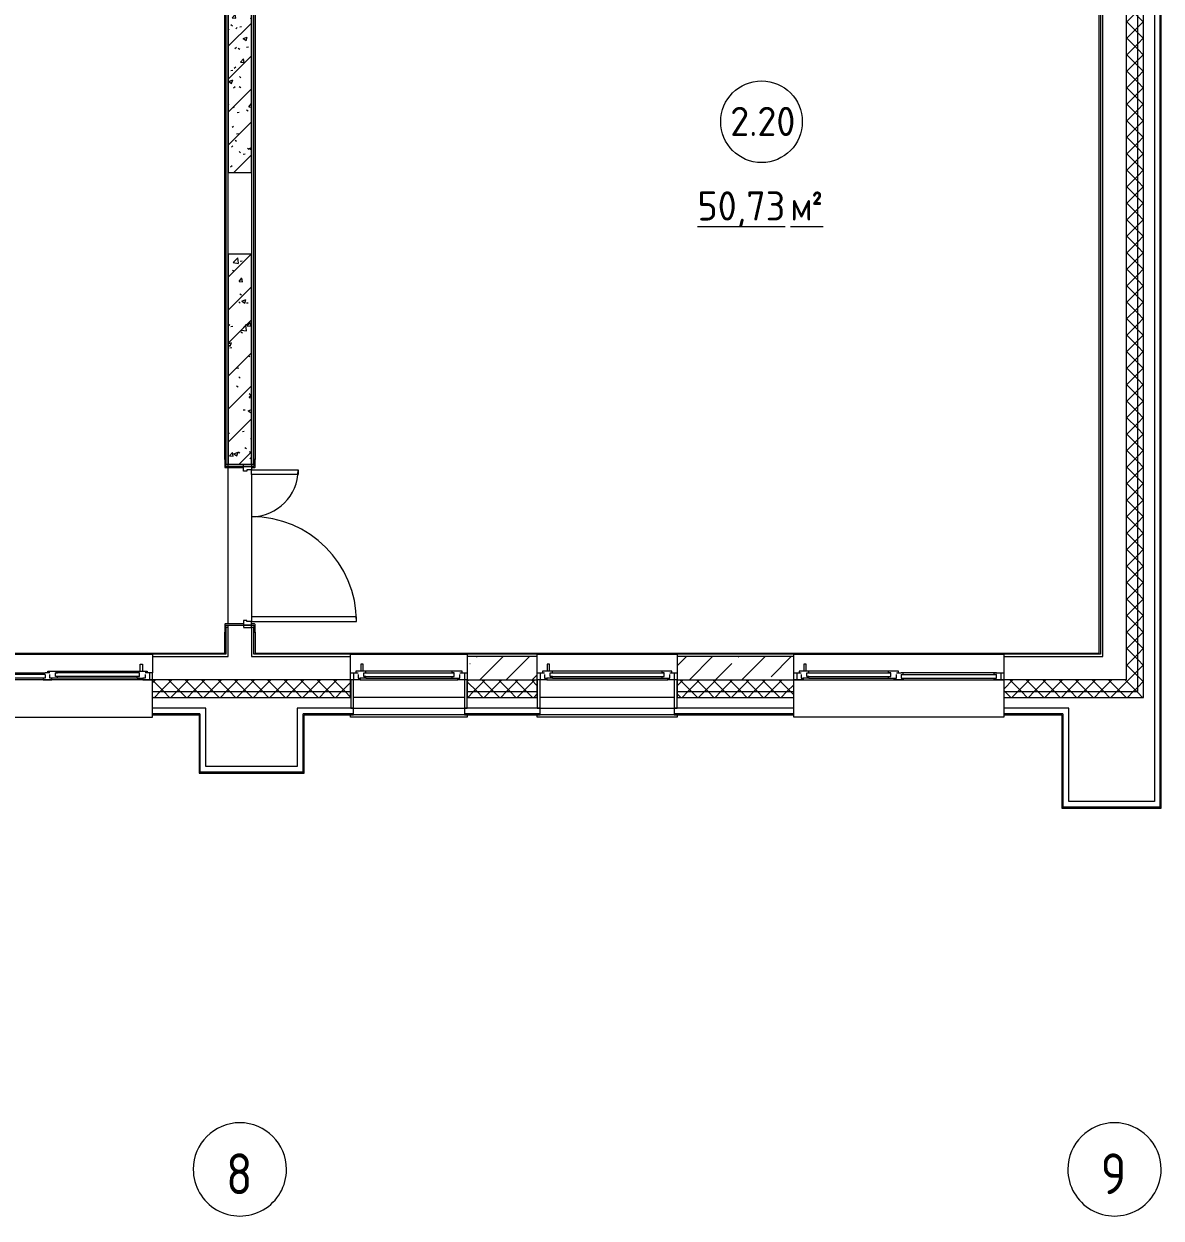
# Model space of a CAD drawing. Header units: millimetres. Extents: x -584918 to 2941280, y 3000189 to 4229862.
# Drawn here: x -425508 to -415756, y 3836495 to 3846735 of the extents above; entities that cross this region are included whole.
import ezdxf

# ---------------------------------------------------------------- set-up
doc = ezdxf.new("R2010")
doc.units = ezdxf.units.MM
doc.linetypes.add('ASVP_Невидимые', pattern=[5, 3, -2])
for name, color, linetype, lineweight in [('_ Окна', 7, 'Continuous', 0), ('Двери', 7, 'Continuous', 0), ('Марки помещений', 7, 'Continuous', 0), ('Обобщенные модели', 7, 'Continuous', 0), ('Окна', 7, 'Continuous', 0), ('Оси', 7, 'Continuous', 0), ('Перекрытие', 7, 'Continuous', 0), ('Стены', 7, 'Continuous', 0), ('Стены внутренние', 7, 'Continuous', 0), ('Стены наружные', 7, 'Continuous', 0), ('Стены несущие', 7, 'Continuous', 0), ('Стены отделка', 7, 'Continuous', 0), ('Стены перегородки', 7, 'Continuous', 0), ('Стены разрез', 7, 'Continuous', 0), ('Стены штриховка', 7, 'Continuous', 0)]:
    doc.layers.add(name, color=color, linetype=linetype, lineweight=lineweight)
doc.styles.add('GOST Common', font='', dxfattribs={"width": 0.9, "height": 700})
doc.styles.add('GOST Common_2', font='', dxfattribs={"height": 500})
doc.styles.add('GOST Common_3', font='', dxfattribs={"width": 0.9, "height": 500})
doc.styles.get('GOST Common').set_extended_font_data('GOST Common')
doc.styles.get('GOST Common_2').set_extended_font_data('GOST Common')
doc.styles.get('GOST Common_3').set_extended_font_data('GOST Common')
pattern_1 = [(45, (-445536.98, 3844560.27), (-141.4214, 141.4214), [])]
pattern_2 = [(50, (-445536.98, 3844560.27), (364.368, -31.8783), [38.1, -419.1]), (355, (-445536.98, 3844560.27), (-70.486, 382.113), [30.48, -335.28]), (100.451, (-445506.6, 3844557.6), (293.885, 350.2334), [32.38, -356.18]), (46.184, (-445537, 3844661.87), (542.1585, -84.086), [57.15, -628.65]), (96.636, (-445491.8, 3844654.86), (474.805, 494.855), [48.57, -534.27]), (351.184, (-445537, 3844661.87), (474.81, 494.85), [45.72, -502.92]), (21, (-445486.18, 3844636.47), (303.2285, -204.5305), [38.1, -419.1]), (326, (-445486.18, 3844636.47), (123.604, 368.376), [30.48, -335.28]), (71.451, (-445460.9, 3844619.42), (426.834, 163.843), [32.38, -356.18]), (37.5, (-445536.98, 3844560.27), (6.17665, 169.11015), [16.764, -314.452, 16.764, -323.596, -336.55]), (37.5, (-445536.98, 3844560.27), (6.17665, 169.11015), [-671.576, 16.764, -319.786]), (7.5, (-445536.98, 3844560.27), (133.6389, 200.3615), [16.764, -177.292, 16.764, -306.832, -128.27]), (7.5, (-445536.98, 3844560.27), (133.6389, 200.3615), [-517.652, 16.764, -111.506]), (327.5, (-445650.27, 3844560.27), (271.1818, -11.4584), [16.764, -110.236, 16.764, -379.476, -525.78]), (327.5, (-445650.27, 3844560.27), (271.1818, -11.4584), [-523.24, 16.764, -509.016]), (317.5, (-445701.07, 3844560.27), (296.2585, 50.8528), [16.764, -148.336, 16.764, -246.38, -373.38]), (317.5, (-445701.07, 3844560.27), (296.2585, 50.8528), [-428.244, 16.764, -356.616])]
pattern_3 = [(45, (-445536.98, 3844560.27), (-70.71068, 70.71068), []), (135, (-445536.98, 3844560.27), (-70.71068, -70.71068), [])]

# ---------------------------------------------------------------- blocks, each defined once
blk = doc.blocks.new('ASVP_ДверьДеревянная_2 полотна - Межкомнатная 1300х2000h_полотна_ Г Л _1220 в свету_-7189999-АР Этаж 02')
at = {"layer": 'Двери', "lineweight": 18}
for p, q in [((650, 1000), (610, 1000)), ((610, 1000), (610, 100)), ((650, 100), (650, 1000)), ((-650, 500), (-610, 500)), ((-650, 100), (-650, 500)), ((-610, 500), (-610, 100)), ((-680, 100), (-650, 100)), ((-680, 30), (-680, 100)), ((-640, 30), (-680, 30)), ((-610, 100), (-650, 100)), ((-650, 100), (-650, 60)), ((-650, 60), (-640, 60)), ((-640, 60), (-640, 30)), ((610, 100), (650, 100)), ((650, 60), (640, 60)), ((640, 60), (640, 30)), ((640, 30), (680, 30)), ((680, 100), (650, 100)), ((650, 100), (650, 60)), ((680, 30), (680, 100))]:
    blk.add_line(p, q, dxfattribs=at)
at = {"layer": 'Двери', "linetype": 'ASVP_Невидимые', "lineweight": 18}
for p, q in [((-700, 100), (-680, 100)), ((-700, 30), (-700, 100)), ((-680, 30), (-700, 30)), ((-680, 100), (-680, 30)), ((700, 100), (680, 100)), ((680, 100), (680, 30)), ((680, 30), (700, 30)), ((700, 30), (700, 100))]:
    blk.add_line(p, q, dxfattribs=at)
at = {"layer": 'Двери'}
for centre, radius, start, end in [((650, 100), 900, 90, 180), ((-650, 100), 400, 360, 90)]:
    blk.add_arc(centre, radius, start, end, dxfattribs=at)
blk = doc.blocks.new('ASVP_НАЛИЧНИК МДФ_Двери - Наличник дверной МДФ-7405303-АР Этаж 02')
at = {"layer": 'Обобщенные модели'}
for p, q in [((-680, 150), (-680, -1)), ((-670, -5), (-670, 150)), ((670, 150), (670, -5)), ((680, -1), (680, 150)), ((-681, 0), (-740, 0)), ((-740, 0), (-740, -5)), ((-681, -1), (-681, 0)), ((740, 0), (681, 0)), ((681, 0), (681, -1)), ((740, -5), (740, 0)), ((-735, -10), (-675, -10)), ((-680, -1), (-681, -1)), ((675, -10), (735, -10)), ((681, -1), (680, -1))]:
    blk.add_line(p, q, dxfattribs=at)
for centre, start, end in [((-735, -5), 180, 270), ((-675, -5), 270, 360), ((675, -5), 180, 270), ((735, -5), 270, 360)]:
    blk.add_arc(centre, 5, start, end, dxfattribs=at)
blk = doc.blocks.new('ASVP_НАЛИЧНИК МДФ_Двери - Наличник дверной МДФ-7488626-АР Этаж 02')
at = {"layer": 'Обобщенные модели'}
for p, q in [((-681, 0), (-740, 0)), ((-740, 0), (-740, -5)), ((-681, -1), (-681, 0)), ((-680, 20), (-680, -1)), ((-670, -5), (-670, 20)), ((670, 20), (670, -5)), ((680, -1), (680, 20)), ((740, 0), (681, 0)), ((681, 0), (681, -1)), ((740, -5), (740, 0)), ((-735, -10), (-675, -10)), ((-680, -1), (-681, -1)), ((675, -10), (735, -10)), ((681, -1), (680, -1))]:
    blk.add_line(p, q, dxfattribs=at)
for centre, start, end in [((-735, -5), 180, 270), ((-675, -5), 270, 360), ((675, -5), 180, 270), ((735, -5), 270, 360)]:
    blk.add_arc(centre, 5, start, end, dxfattribs=at)
blk = doc.blocks.new('Окно_ПВХ_1Створка_1Фрамуга-верх - ОП_2100_h_х950_1ст1фр- желтый-7962712-АР Этаж 02')
at = {"layer": '_ Окна'}
for p, q in [((-500, -40), (-437, -40)), ((-500, -100), (-500, -40)), ((-419, -100), (-500, -100)), ((-475, -40), (-475, -100)), ((-455, -26), (-455, -40)), ((-370, -26), (-455, -26)), ((-437, -54), (-437, -86)), ((-437, -86), (-419, -86)), ((-419, -86), (-419, -100)), ((-370, -86), (-419, -86)), ((-388, -40), (-370, -40)), ((-388, -72), (-388, -40)), ((-388, -40), (388, -40)), ((-370, -72), (-388, -72)), ((-388, -72), (388, -72)), ((-370, -40), (-370, -26)), ((-370, -86), (-370, -72)), ((455, -26), (370, -26)), ((370, -40), (370, -26)), ((388, -40), (370, -40)), ((370, -72), (388, -72)), ((370, -86), (370, -72)), ((370, -86), (419, -86)), ((388, -72), (388, -40)), ((419, -86), (437, -86)), ((419, -100), (419, -86)), ((500, -100), (419, -100)), ((437, -40), (500, -40)), ((437, -86), (437, -54)), ((455, -40), (455, -26)), ((475, -40), (475, -100)), ((500, -40), (500, -100))]:
    blk.add_line(p, q, dxfattribs=at)
at = {"layer": 'Окна'}
for p, q in [((-394, 34), (-414, 34)), ((-414, 34), (-414, -26)), ((-394, -26), (-394, 34)), ((-419, -100), (419, -100)), ((370, -26), (-370, -26)), ((-370, -86), (370, -86)), ((-500, -420), (-500, -400)), ((500, -400), (500, -420)), ((500, -420), (-500, -420))]:
    blk.add_line(p, q, dxfattribs=at)
blk = doc.blocks.new('Окно_ПВХ_1Створка_1Фрамуга-верх - ОП_2100_h_х1150_1ст1фр_ желтый-7962713-АР Этаж 02')
at = {"layer": '_ Окна'}
for p, q in [((-600, -40), (-537, -40)), ((-600, -100), (-600, -40)), ((-519, -100), (-600, -100)), ((-575, -40), (-575, -100)), ((-555, -26), (-555, -40)), ((-470, -26), (-555, -26)), ((-537, -54), (-537, -86)), ((-537, -86), (-519, -86)), ((-519, -86), (-519, -100)), ((-470, -86), (-519, -86)), ((-488, -40), (-470, -40)), ((-488, -72), (-488, -40)), ((-488, -40), (488, -40)), ((-470, -72), (-488, -72)), ((-488, -72), (488, -72)), ((-470, -40), (-470, -26)), ((-470, -86), (-470, -72)), ((555, -26), (470, -26)), ((470, -40), (470, -26)), ((488, -40), (470, -40)), ((470, -72), (488, -72)), ((470, -86), (470, -72)), ((470, -86), (519, -86)), ((488, -72), (488, -40)), ((519, -86), (537, -86)), ((519, -100), (519, -86)), ((600, -100), (519, -100)), ((537, -40), (600, -40)), ((537, -86), (537, -54)), ((555, -40), (555, -26)), ((575, -40), (575, -100)), ((600, -40), (600, -100))]:
    blk.add_line(p, q, dxfattribs=at)
at = {"layer": 'Окна'}
for p, q in [((-494, 34), (-514, 34)), ((-514, 34), (-514, -26)), ((-494, -26), (-494, 34)), ((-519, -100), (519, -100)), ((470, -26), (-470, -26)), ((-470, -86), (470, -86)), ((-600, -420), (-600, -400)), ((600, -400), (600, -420)), ((600, -420), (-600, -420))]:
    blk.add_line(p, q, dxfattribs=at)
blk = doc.blocks.new('Окно_ПВХ_2Створки_1Фрамуга-верх - ОП_2100_h_х1750_2ст1фр_желтый-7962716-АР Этаж 02')
at = {"layer": '_ Окна'}
for p, q in [((-819, 100), (-900, 100)), ((-900, 100), (-900, 40)), ((-900, 40), (-837, 40)), ((-875, 40), (-875, 100)), ((-855, 26), (-855, 40)), ((-770, 26), (-855, 26)), ((-837, 54), (-837, 86)), ((-837, 86), (-819, 86)), ((-819, 86), (-819, 100)), ((-770, 86), (-819, 86)), ((-788, 72), (-788, 40)), ((-770, 72), (-788, 72)), ((-788, 72), (-69, 72)), ((-788, 40), (-770, 40)), ((-788, 40), (-69, 40)), ((-770, 86), (-770, 72)), ((-770, 40), (-770, 26)), ((-87, 86), (-87, 72)), ((-87, 86), (-38, 86)), ((-87, 72), (-69, 72)), ((-87, 40), (-87, 26)), ((-69, 40), (-87, 40)), ((-2, 26), (-87, 26)), ((-69, 72), (-69, 40)), ((38, 100), (-38, 100)), ((-38, 100), (-38, 86)), ((-38, 86), (-20, 86)), ((-20, 86), (-20, 54)), ((-20, 40), (20, 40)), ((-2, 40), (-2, 26)), ((20, 54), (20, 86)), ((20, 86), (38, 86)), ((20, 54), (837, 54)), ((20, 54), (38, 54)), ((38, 40), (20, 40)), ((38, 86), (38, 100)), ((38, 86), (819, 86)), ((38, 54), (38, 40)), ((819, 100), (819, 86)), ((900, 100), (819, 100)), ((819, 86), (837, 86)), ((819, 54), (819, 40)), ((837, 54), (819, 54)), ((837, 40), (819, 40)), ((837, 86), (837, 54)), ((837, 40), (900, 40)), ((875, 40), (875, 100)), ((900, 40), (900, 100))]:
    blk.add_line(p, q, dxfattribs=at)
at = {"layer": 'Окна'}
for p, q in [((900, 420), (-900, 420)), ((-900, 420), (-900, 100)), ((900, 100), (900, 420)), ((-900, 100), (900, 100)), ((-814, -34), (-814, 26)), ((-794, 26), (-794, -34)), ((-770, 86), (-87, 86)), ((-87, 26), (-770, 26)), ((819, 40), (38, 40)), ((-794, -34), (-814, -34))]:
    blk.add_line(p, q, dxfattribs=at)
blk = doc.blocks.new('Окно_ПВХ_2Створки_1Фрамуга-верх - ОП_2100_h_х1750_2ст1фр_желтый-7962714-АР Этаж 02')
at = {"layer": '_ Окна'}
for p, q in [((-900, -40), (-837, -40)), ((-900, -100), (-900, -40)), ((-819, -100), (-900, -100)), ((-875, -40), (-875, -100)), ((-855, -26), (-855, -40)), ((-770, -26), (-855, -26)), ((-837, -54), (-837, -86)), ((-837, -86), (-819, -86)), ((-819, -86), (-819, -100)), ((-770, -86), (-819, -86)), ((-788, -40), (-770, -40)), ((-788, -72), (-788, -40)), ((-788, -40), (-69, -40)), ((-770, -72), (-788, -72)), ((-788, -72), (-69, -72)), ((-770, -40), (-770, -26)), ((-770, -86), (-770, -72)), ((-2, -26), (-87, -26)), ((-87, -40), (-87, -26)), ((-69, -40), (-87, -40)), ((-87, -72), (-69, -72)), ((-87, -86), (-87, -72)), ((-87, -86), (-38, -86)), ((-69, -72), (-69, -40)), ((-38, -86), (-20, -86)), ((-38, -100), (-38, -86)), ((38, -100), (-38, -100)), ((-20, -40), (20, -40)), ((-20, -86), (-20, -54)), ((-2, -40), (-2, -26)), ((38, -40), (20, -40)), ((20, -54), (20, -86)), ((20, -54), (837, -54)), ((20, -54), (38, -54)), ((20, -86), (38, -86)), ((38, -54), (38, -40)), ((38, -86), (38, -100)), ((38, -86), (819, -86)), ((837, -40), (819, -40)), ((819, -54), (819, -40)), ((837, -54), (819, -54)), ((819, -86), (837, -86)), ((819, -100), (819, -86)), ((900, -100), (819, -100)), ((837, -40), (900, -40)), ((837, -86), (837, -54)), ((875, -40), (875, -100)), ((900, -40), (900, -100))]:
    blk.add_line(p, q, dxfattribs=at)
at = {"layer": 'Окна'}
for p, q in [((-794, 34), (-814, 34)), ((-814, 34), (-814, -26)), ((-794, -26), (-794, 34)), ((-900, -100), (900, -100)), ((-900, -420), (-900, -100)), ((-87, -26), (-770, -26)), ((-770, -86), (-87, -86)), ((819, -40), (38, -40)), ((900, -100), (900, -420)), ((900, -420), (-900, -420))]:
    blk.add_line(p, q, dxfattribs=at)
blk = doc.blocks.new('Стены 32 - Стены 10-7694654-АР Этаж 02')
at = {"layer": 'Стены разрез'}
for p, q in [((24231, -3451), (24231, -3693)), ((24256, -3693), (24256, -3451)), ((25406, -3451), (25406, -3693)), ((25431, -3693), (25431, -3451)), ((24231, -3693), (24256, -3693)), ((25406, -3693), (25431, -3693))]:
    blk.add_line(p, q, dxfattribs=at)
blk = doc.blocks.new('Стены 33 - Стены 10-7694671-АР Этаж 02')
at = {"layer": 'Стены разрез'}
for p, q in [((24056, -3451), (24056, -3693)), ((24081, -3693), (24081, -3451)), ((25031, -3451), (25031, -3693)), ((25056, -3693), (25056, -3451)), ((24056, -3693), (24081, -3693)), ((25031, -3693), (25056, -3693))]:
    blk.add_line(p, q, dxfattribs=at)
blk = doc.blocks.new('Ось сетки - Круг_Ø8 мм-6577-АР Этаж 02')
at = {"layer": 'Оси'}
for start, end in [(360, 180), (180, 360)]:
    blk.add_arc((0, 0), 4, start, end, dxfattribs=at)
blk = doc.blocks.new('ASVP_Марка_Помещение_ДваЗначения - Номер Площадь-685795-АР Этаж 02')
at = {"layer": 'Марки помещений'}
blk.add_circle((0, 0), 3.5, dxfattribs=at)

msp = doc.modelspace()

# ---------------------------------------------------------------- hatches: boundary and pattern name
at = {"layer": 'Стены внутренние'}
h = msp.add_hatch(dxfattribs=at)
h.set_pattern_fill('FP_1', color=256, style=0, pattern_type=2)
h.set_pattern_definition(pattern_1)
h.paths.add_polyline_path([(-423556.082, 3845459.598), (-423556.082, 3847909.598), (-423756.082, 3847909.598), (-423756.082, 3845459.598)])
h = msp.add_hatch(dxfattribs=at)
h.set_pattern_fill('FP_2', color=256, style=0, pattern_type=2)
h.set_pattern_definition(pattern_2)
h.paths.add_polyline_path([(-423556.082, 3845459.598), (-423556.082, 3847909.598), (-423756.082, 3847909.598), (-423756.082, 3845459.598)])
h = msp.add_hatch(dxfattribs=at)
h.set_pattern_fill('FP_1', color=256, style=0, pattern_type=2)
h.set_pattern_definition(pattern_1)
h.paths.add_polyline_path([(-423756.082, 3842959.598), (-423556.082, 3842959.598), (-423556.082, 3844759.598), (-423756.082, 3844759.598), (-423756.082, 3843775.134)])
h = msp.add_hatch(dxfattribs=at)
h.set_pattern_fill('FP_2', color=256, style=0, pattern_type=2)
h.set_pattern_definition(pattern_2)
h.paths.add_polyline_path([(-423756.082, 3842959.598), (-423556.082, 3842959.598), (-423556.082, 3844759.598), (-423756.082, 3844759.598), (-423756.082, 3843775.134)])
h = msp.add_hatch(dxfattribs=at)
h.set_pattern_fill('FP_8', color=256, style=0, pattern_type=2)
h.set_pattern_definition([(45, (-445536.98, 3844560.27), (-224.5064, 224.5064), []), (45, (-445312.48, 3844560.27), (-224.5064, 224.5064), [396.875, -79.375, 3.353, -76.022])])
h.paths.add_polyline_path([(-421106.082, 3841109.598), (-421106.082, 3841309.598), (-421706.082, 3841309.598), (-421706.082, 3841109.598), (-421572.27, 3841109.598)])
h.paths.add_polyline_path([(-419906.082, 3841109.598), (-418906.082, 3841109.598), (-418906.082, 3841309.598), (-419906.082, 3841309.598), (-419906.082, 3841123.598)])
at = {"layer": 'Стены наружные'}
h = msp.add_hatch(dxfattribs=at)
h.set_pattern_fill('FP_36', color=256, style=0, pattern_type=2)
h.set_pattern_definition(pattern_3)
h.paths.add_polyline_path([(-415906.082, 3840959.598), (-415906.082, 3853659.598), (-415956.082, 3853659.598), (-415956.082, 3840959.598)])
h.paths.add_polyline_path([(-415956.082, 3854859.598), (-415906.082, 3854859.598), (-415906.082, 3855474.481), (-415956.082, 3855494.63), (-415956.082, 3855339.877)])
h = msp.add_hatch(dxfattribs=at)
h.set_pattern_fill('FP_36', color=256, style=0, pattern_type=2)
h.set_pattern_definition(pattern_3)
h.paths.add_polyline_path([(-415956.082, 3841009.598), (-415956.082, 3853659.598), (-416056.082, 3853659.598), (-416056.082, 3841009.598)])
h.paths.add_polyline_path([(-416056.082, 3854859.598), (-415956.082, 3854859.598), (-415956.082, 3855386.816), (-416056.082, 3855427.114), (-416056.082, 3855339.877)])
h = msp.add_hatch(dxfattribs=at)
h.set_pattern_fill('FP_36', color=256, style=0, pattern_type=2)
h.set_pattern_definition(pattern_3)
h.paths.add_polyline_path([(-416056.082, 3841009.598), (-416056.082, 3841109.598), (-417106.082, 3841109.598), (-417106.082, 3841009.598), (-416056.879, 3841009.598)])
h.paths.add_polyline_path([(-419906.082, 3841009.598), (-418906.082, 3841009.598), (-418906.082, 3841109.598), (-419906.082, 3841109.598)])
h.paths.add_polyline_path([(-421106.082, 3841009.598), (-421106.082, 3841109.598), (-421706.082, 3841109.598), (-421706.082, 3841009.598), (-421572.27, 3841009.598)])
h.paths.add_polyline_path([(-423986.958, 3841009.598), (-422706.082, 3841009.598), (-422706.082, 3841109.598), (-424406.082, 3841109.598), (-424406.082, 3841009.598)])
h.paths.add_polyline_path([(-427367.522, 3841009.598), (-426206.082, 3841009.598), (-426206.082, 3841109.598), (-427406.082, 3841109.598), (-427406.082, 3841009.598)])
h.paths.add_polyline_path([(-429306.082, 3841009.598), (-428606.082, 3841009.598), (-428606.082, 3841109.598), (-429756.082, 3841109.598), (-429755.13, 3841009.598), (-429654.195, 3841009.598)])
h = msp.add_hatch(dxfattribs=at)
h.set_pattern_fill('FP_36', color=256, style=0, pattern_type=2)
h.set_pattern_definition(pattern_3)
h.paths.add_polyline_path([(-415956.082, 3840959.598), (-415956.082, 3841009.598), (-417106.082, 3841009.598), (-417106.082, 3840959.598), (-415956.28, 3840959.598)])
h.paths.add_polyline_path([(-419640.519, 3840959.598), (-418906.082, 3840959.598), (-418906.082, 3841009.598), (-419906.082, 3841009.598), (-419906.082, 3840959.598)])
h.paths.add_polyline_path([(-421572.27, 3840959.598), (-421106.082, 3840959.598), (-421106.082, 3841009.598), (-421706.082, 3841009.598), (-421706.082, 3840959.598)])
h.paths.add_polyline_path([(-422706.082, 3840959.598), (-422706.082, 3841009.598), (-424406.082, 3841009.598), (-424406.082, 3840959.598), (-423504.02, 3840959.598)])
h.paths.add_polyline_path([(-426206.082, 3840959.598), (-426206.082, 3841009.598), (-427406.082, 3841009.598), (-427406.082, 3840959.598), (-427367.522, 3840959.598)])
h.paths.add_polyline_path([(-429299.272, 3840959.598), (-428606.082, 3840959.598), (-428606.082, 3841009.598), (-429806.082, 3841009.598), (-429806.082, 3840959.598), (-429306.082, 3840959.598)])

# ---------------------------------------------------------------- linework, layer by layer
at = {"layer": 'Перекрытие'}
for p, q in [((-423756.082, 3842939.598), (-423756.082, 3842959.598)), ((-423756.082, 3841589.598), (-423756.082, 3842929.598)), ((-423556.082, 3842869.598), (-423556.082, 3841649.598)), ((-423756.082, 3841559.598), (-423756.082, 3841579.598))]:
    msp.add_line(p, q, dxfattribs=at)
at = {"layer": 'Стены внутренние'}
for p, q in [((-423786.082, 3842999.598), (-423786.082, 3848539.598)), ((-423526.082, 3848279.598), (-423526.082, 3842999.598)), ((-416286.082, 3841339.598), (-416286.082, 3848284.598)), ((-423786.082, 3842999.598), (-423781.082, 3842999.598)), ((-423526.082, 3842999.598), (-423531.082, 3842999.598)), ((-423786.082, 3841339.598), (-423786.082, 3841519.598)), ((-423786.082, 3841519.598), (-423781.082, 3841519.598)), ((-423526.082, 3841519.598), (-423531.082, 3841519.598)), ((-423526.082, 3841519.598), (-423526.082, 3841339.598)), ((-429426.082, 3841339.598), (-423786.082, 3841339.598)), ((-426206.082, 3841329.598), (-424406.082, 3841329.598)), ((-424406.082, 3841309.598), (-424406.082, 3841169.598)), ((-423526.082, 3841339.598), (-416286.082, 3841339.598)), ((-422706.082, 3841329.598), (-421706.082, 3841329.598)), ((-422706.082, 3841169.598), (-422706.082, 3841309.598)), ((-421106.082, 3841329.598), (-419906.082, 3841329.598)), ((-418906.082, 3841329.598), (-417106.082, 3841329.598)), ((-417106.082, 3841309.598), (-417106.082, 3841169.598))]:
    msp.add_line(p, q, dxfattribs=at)
at = {"layer": 'Стены наружные'}
for p, q in [((-421731.082, 3840959.598), (-422681.082, 3840959.598)), ((-419931.082, 3840959.598), (-421081.082, 3840959.598)), ((-422681.082, 3840867.598), (-421731.082, 3840867.598)), ((-421081.082, 3840867.598), (-419931.082, 3840867.598)), ((-421731.082, 3840809.598), (-422681.082, 3840809.598)), ((-419931.082, 3840809.598), (-421081.082, 3840809.598))]:
    msp.add_line(p, q, dxfattribs=at)
at = {"layer": 'Стены несущие'}
for p, q in [((-423756.082, 3847909.598), (-423756.082, 3845459.598)), ((-423556.082, 3845459.598), (-423556.082, 3847909.598)), ((-423756.082, 3845459.598), (-423556.082, 3845459.598)), ((-423556.082, 3844759.598), (-423756.082, 3844759.598)), ((-423756.082, 3844759.598), (-423756.082, 3842959.598)), ((-423756.082, 3842959.598), (-423756.082, 3844759.598)), ((-423556.082, 3842959.598), (-423556.082, 3844759.598)), ((-423556.082, 3844759.598), (-423556.082, 3842959.598)), ((-423756.082, 3842959.598), (-423626.082, 3842959.598)), ((-421706.082, 3841309.598), (-421706.082, 3841169.598)), ((-421106.082, 3841309.598), (-421706.082, 3841309.598)), ((-421106.082, 3841169.598), (-421106.082, 3841309.598)), ((-419906.082, 3841309.598), (-419906.082, 3841169.598)), ((-418906.082, 3841309.598), (-419906.082, 3841309.598)), ((-418906.082, 3841169.598), (-418906.082, 3841309.598)), ((-421706.082, 3841109.598), (-421106.082, 3841109.598)), ((-419906.082, 3841109.598), (-418906.082, 3841109.598))]:
    msp.add_line(p, q, dxfattribs=at)
at = {"layer": 'Стены отделка'}
for p, q in [((-415814.082, 3853659.598), (-415814.082, 3840067.598)), ((-415756.082, 3840009.598), (-415756.082, 3853684.598)), ((-423776.082, 3848529.598), (-423776.082, 3842959.598)), ((-423756.082, 3844759.598), (-423756.082, 3848509.598)), ((-423556.082, 3848309.598), (-423556.082, 3844759.598)), ((-423536.082, 3842959.598), (-423536.082, 3848289.598)), ((-416276.082, 3848299.598), (-416276.082, 3841329.598)), ((-416256.082, 3841309.598), (-416256.082, 3848299.598)), ((-423776.082, 3842959.598), (-423756.082, 3842959.598)), ((-423556.082, 3842959.598), (-423536.082, 3842959.598)), ((-423756.082, 3841559.598), (-423776.082, 3841559.598)), ((-423776.082, 3841559.598), (-423776.082, 3841329.598)), ((-423756.082, 3841309.598), (-423756.082, 3841559.598)), ((-423556.082, 3841559.598), (-423556.082, 3841309.598)), ((-423536.082, 3841559.598), (-423556.082, 3841559.598)), ((-423536.082, 3841329.598), (-423536.082, 3841559.598)), ((-423776.082, 3841329.598), (-424406.082, 3841329.598)), ((-424406.082, 3841329.598), (-424406.082, 3841309.598)), ((-424406.082, 3841309.598), (-423756.082, 3841309.598)), ((-423556.082, 3841309.598), (-422706.082, 3841309.598)), ((-422706.082, 3841329.598), (-423536.082, 3841329.598)), ((-422706.082, 3841309.598), (-422706.082, 3841329.598)), ((-421106.082, 3841329.598), (-421706.082, 3841329.598)), ((-421706.082, 3841329.598), (-421706.082, 3841309.598)), ((-421106.082, 3841309.598), (-421106.082, 3841329.598)), ((-418906.082, 3841329.598), (-419906.082, 3841329.598)), ((-419906.082, 3841329.598), (-419906.082, 3841309.598)), ((-418906.082, 3841309.598), (-418906.082, 3841329.598)), ((-416276.082, 3841329.598), (-417106.082, 3841329.598)), ((-417106.082, 3841329.598), (-417106.082, 3841309.598)), ((-417106.082, 3841309.598), (-416256.082, 3841309.598)), ((-423948.082, 3840867.598), (-424406.082, 3840867.598)), ((-423948.082, 3840367.598), (-423948.082, 3840867.598)), ((-423164.082, 3840867.598), (-423164.082, 3840367.598)), ((-422681.082, 3840867.598), (-423164.082, 3840867.598)), ((-422681.082, 3840809.598), (-422681.082, 3840867.598)), ((-421081.082, 3840867.598), (-421731.082, 3840867.598)), ((-421731.082, 3840867.598), (-421731.082, 3840809.598)), ((-421081.082, 3840809.598), (-421081.082, 3840867.598)), ((-418906.082, 3840867.598), (-419931.082, 3840867.598)), ((-419931.082, 3840867.598), (-419931.082, 3840809.598)), ((-416548.082, 3840867.598), (-417106.082, 3840867.598)), ((-416548.082, 3840067.598), (-416548.082, 3840867.598)), ((-424406.082, 3840809.598), (-424006.082, 3840809.598)), ((-424006.082, 3840809.598), (-424006.082, 3840309.598)), ((-423106.082, 3840309.598), (-423106.082, 3840809.598)), ((-423106.082, 3840809.598), (-422681.082, 3840809.598)), ((-421731.082, 3840809.598), (-421081.082, 3840809.598)), ((-419931.082, 3840809.598), (-418906.082, 3840809.598)), ((-417106.082, 3840809.598), (-416606.082, 3840809.598)), ((-416606.082, 3840809.598), (-416606.082, 3840009.598)), ((-423164.082, 3840367.598), (-423948.082, 3840367.598)), ((-424006.082, 3840309.598), (-423106.082, 3840309.598)), ((-415814.082, 3840067.598), (-416548.082, 3840067.598)), ((-416606.082, 3840009.598), (-415756.082, 3840009.598))]:
    msp.add_line(p, q, dxfattribs=at)
at = {"layer": 'Стены перегородки'}
for p, q in [((-416056.082, 3853659.598), (-416056.082, 3841109.598)), ((-415906.082, 3840959.598), (-415906.082, 3853659.598)), ((-422706.082, 3841109.598), (-424406.082, 3841109.598)), ((-422706.082, 3840959.598), (-422706.082, 3841109.598)), ((-421706.082, 3841109.598), (-421706.082, 3840959.598)), ((-421106.082, 3840959.598), (-421106.082, 3841109.598)), ((-419906.082, 3841109.598), (-419906.082, 3840959.598)), ((-416056.082, 3841109.598), (-417106.082, 3841109.598)), ((-424406.082, 3840959.598), (-422706.082, 3840959.598)), ((-421706.082, 3840959.598), (-421106.082, 3840959.598)), ((-419906.082, 3840959.598), (-418906.082, 3840959.598)), ((-417106.082, 3840959.598), (-415906.082, 3840959.598))]:
    msp.add_line(p, q, dxfattribs=at)
at = {"layer": 'Стены штриховка'}
for p, q in [((-415956.082, 3841009.598), (-415956.082, 3853659.598)), ((-415764.082, 3840017.598), (-415764.082, 3853684.598)), ((-424406.082, 3841009.598), (-422706.082, 3841009.598)), ((-421706.082, 3841009.598), (-421106.082, 3841009.598)), ((-419906.082, 3841009.598), (-418906.082, 3841009.598)), ((-417106.082, 3841009.598), (-415956.082, 3841009.598)), ((-423998.082, 3840817.598), (-424406.082, 3840817.598)), ((-423998.082, 3840817.598), (-423998.082, 3840317.598)), ((-423114.082, 3840317.598), (-423114.082, 3840817.598)), ((-422681.082, 3840817.598), (-423114.082, 3840817.598)), ((-421081.082, 3840817.598), (-421731.082, 3840817.598)), ((-418906.082, 3840817.598), (-419931.082, 3840817.598)), ((-416598.082, 3840817.598), (-417106.082, 3840817.598)), ((-416598.082, 3840817.598), (-416598.082, 3840017.598)), ((-423114.082, 3840317.598), (-423998.082, 3840317.598)), ((-415764.082, 3840017.598), (-416598.082, 3840017.598))]:
    msp.add_line(p, q, dxfattribs=at)

# ---------------------------------------------------------------- block references
at = {"layer": 'Двери', "rotation": 269.9999999999999}
msp.add_blockref('ASVP_ДверьДеревянная_2 полотна - Межкомнатная 1300х2000h_полотна_ Г Л _1220 в свету_-7189999-АР Этаж 02', (-423656.082, 3842259.598), dxfattribs=at)
at = {"layer": 'Марки помещений', "xscale": 99.99999999999993, "yscale": 99.99999999999993, "zscale": 99.99999999999993}
msp.add_blockref('ASVP_Марка_Помещение_ДваЗначения - Номер Площадь-685795-АР Этаж 02', (-419182.829, 3845895.459), dxfattribs=at)
at = {"layer": 'Обобщенные модели'}
for name, p, rotation in [('ASVP_НАЛИЧНИК МДФ_Двери - Наличник дверной МДФ-7405303-АР Этаж 02', (-423776.082, 3842259.598), 269.9999999999999), ('ASVP_НАЛИЧНИК МДФ_Двери - Наличник дверной МДФ-7488626-АР Этаж 02', (-423536.082, 3842259.598), 89.99999999999972)]:
    msp.add_blockref(name, p, dxfattribs=dict(at, rotation=rotation))
at = {"layer": 'Окна', "rotation": 180}
msp.add_blockref('Окно_ПВХ_2Створки_1Фрамуга-верх - ОП_2100_h_х1750_2ст1фр_желтый-7962716-АР Этаж 02', (-425306.082, 3841209.598), dxfattribs=at)
at = {"layer": 'Окна'}
for name, p in [('Окно_ПВХ_1Створка_1Фрамуга-верх - ОП_2100_h_х950_1ст1фр- желтый-7962712-АР Этаж 02', (-422206.082, 3841209.598)), ('Окно_ПВХ_1Створка_1Фрамуга-верх - ОП_2100_h_х1150_1ст1фр_ желтый-7962713-АР Этаж 02', (-420506.082, 3841209.598)), ('Окно_ПВХ_2Створки_1Фрамуга-верх - ОП_2100_h_х1750_2ст1фр_желтый-7962714-АР Этаж 02', (-418006.082, 3841209.598))]:
    msp.add_blockref(name, p, dxfattribs=at)
at = {"layer": 'Оси', "xscale": 99.99999999999993, "yscale": 99.99999999999993, "zscale": 99.99999999999993, "rotation": 180}
for p in [(-423656.082, 3836912.406), (-416156.082, 3836912.406)]:
    msp.add_blockref('Ось сетки - Круг_Ø8 мм-6577-АР Этаж 02', p, dxfattribs=at)
at = {"layer": 'Стены'}
for name, p in [('Стены 33 - Стены 10-7694671-АР Этаж 02', (-446761.981, 3844560.265)), ('Стены 32 - Стены 10-7694654-АР Этаж 02', (-445336.981, 3844560.265))]:
    msp.add_blockref(name, p, dxfattribs=at)

# ---------------------------------------------------------------- texts
at = {"layer": 'Марки помещений', "char_height": 250, "attachment_point": 1}
for s, insert, width, style in [('2.20', (-419451.486, 3846023.184), 663.79725, 'GOST Common_2'), ('\\L50,73 ', (-419732.272, 3845298.654), 966.83512, 'GOST Common_2'), ('\\L\\fGOST Common|b0|i0|c238|p34|;\\W.9;\\L²', (-418755.96, 3845298.654), 165.94931, 'GOST Common_3'), ('\\L\\fGOST Common|b0|i0|c204|p34|;\\W.9;\\Lм', (-418934.554, 3845298.654), 216.45562, 'GOST Common_2')]:
    msp.add_mtext(s, dxfattribs=dict(at, insert=insert, width=width, style=style))
at = {"layer": 'Оси', "char_height": 350, "width": 274.17712, "attachment_point": 1, "style": 'GOST Common'}
for s, insert in [('\\fGOST Common|b0|i0|c204|p34|;\\W.9;8', (-423774.502, 3837049.685)), ('\\fGOST Common|b0|i0|c204|p34|;\\W.9;9', (-416274.502, 3837049.685))]:
    msp.add_mtext(s, dxfattribs=dict(at, insert=insert))

doc.saveas('drawing.dxf')
